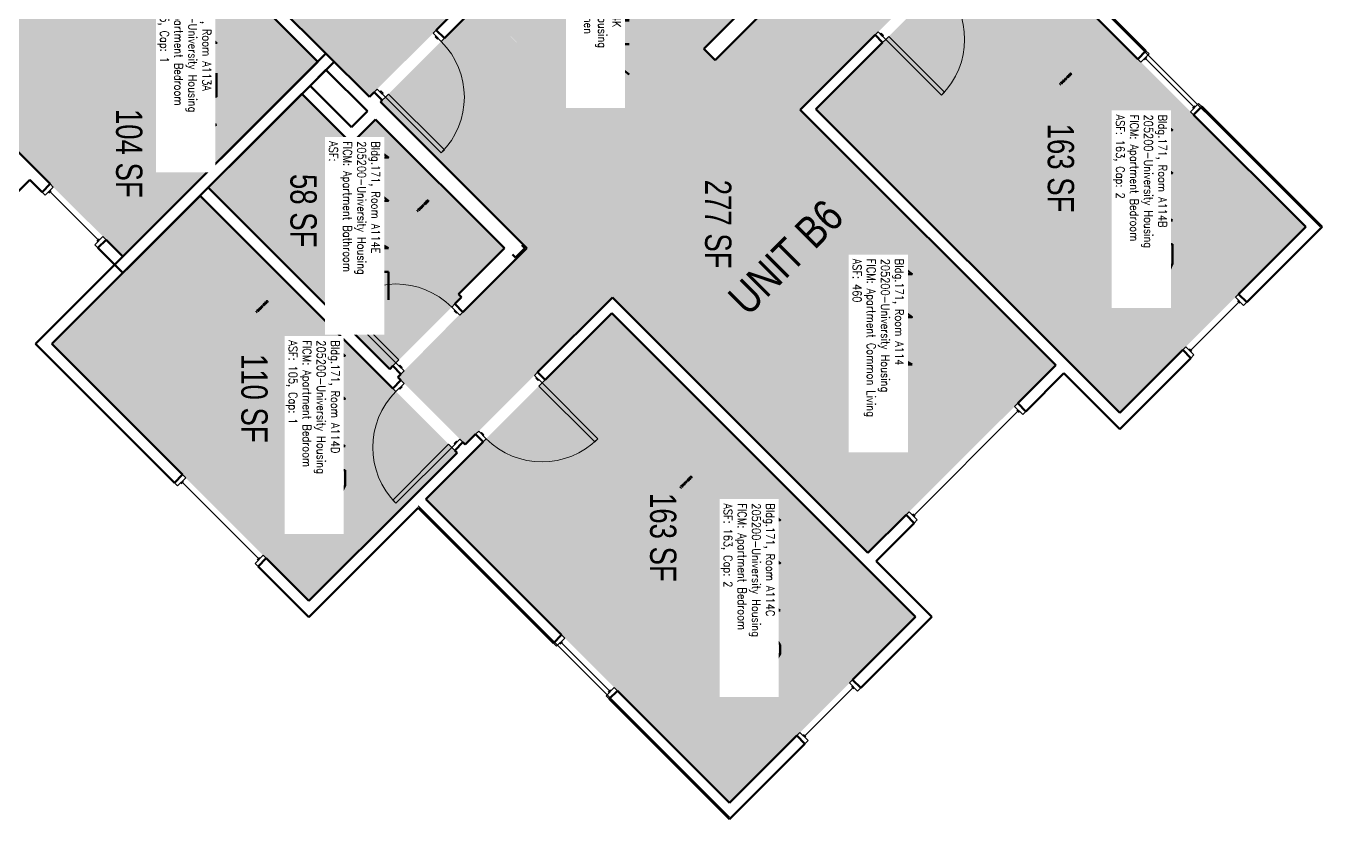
# Model space of a CAD drawing. Header units: inches. Extents: x 88 to 3257, y -489 to 2081.
# Drawn here: x 2665 to 3257, y 981 to 1343 of the extents above; entities that cross this region are included whole.
import ezdxf
from ezdxf.enums import TextEntityAlignment as Align

# ---------------------------------------------------------------- set-up
doc = ezdxf.new("R2010")
doc.units = ezdxf.units.IN
doc.header["$LTSCALE"] = 48
doc.header["$MEASUREMENT"] = 0
for name, color, linetype in [('A-AREA-IDEN', 1, 'Continuous'), ('A-DOOR', 2, 'Continuous'), ('A-GLAZ', 1, 'Continuous'), ('A-IDEN-RNUM', 7, 'Continuous'), ('A-IDEN-SNUM', 4, 'Continuous'), ('A-IDEN-VNUM', 4, 'Continuous'), ('A-WALL', 5, 'Continuous'), ('AREA-TEXT', 3, 'Continuous'), ('Rooms-Category-Color', 7, 'Continuous'), ('Rooms-College-Color', 7, 'Continuous'), ('Rooms-Department-Color', 7, 'Continuous'), ('Rooms-Division-Color', 7, 'Continuous'), ('Rooms-Information', 7, 'Continuous')]:
    doc.layers.add(name, color=color, linetype=linetype)
doc.styles.add('AREA', font='arial.ttf', dxfattribs={"width": 0.75, "height": 12})
doc.styles.add('ROOMSNUMBER', font='txt.shx', dxfattribs={"height": 0.03})
doc.styles.add('ROOMVNUMBER', font='simplex.shx', dxfattribs={"width": 0.85})
doc.styles.get("Standard").update_dxf_attribs({"font": 'ARIALN.TTF'})

msp = doc.modelspace()

# ---------------------------------------------------------------- hatches: boundary and pattern name
at = {"layer": 'Rooms-Category-Color', "true_color": 0xadadad}
msp.add_hatch(color=253, dxfattribs=at).paths.add_polyline_path([(2825.64, 1314.18), (2822.11, 1310.65), (2545.79, 1586.97), (2528.11, 1569.3), (2469.9, 1627.51), (2487.57, 1645.19), (2362.75, 1770.01), (2309.57, 1770.01), (2293.9, 1754.29), (2241.16, 1807.03), (2325.87, 1891.74), (2551.65, 1665.96), (2569.33, 1683.63), (2627.54, 1625.42), (2613.58, 1611.46), (2609.87, 1607.74), (2722.04, 1495.57), (2800.71, 1574.23), (2844.38, 1530.56), (2767.88, 1454.06), (2846.2, 1375.75), (2846.9, 1375.04), (2844.74, 1372.87), (2864.54, 1353.07), (2825.73, 1314.27)])
at = {"layer": 'Rooms-Category-Color', "true_color": 0x728ef3}
for points in [[(2991.04, 1348.94), (2933.5, 1291.4), (2852.09, 1372.8), (2909.63, 1430.34)], [(2714.63, 1410.7), (2798.6, 1326.73), (2709.68, 1237.82), (2625.71, 1321.78)], [(3049.55, 1102.51), (3135.27, 1188.23), (3018.69, 1304.81), (3085.79, 1371.91), (3055.03, 1402.67), (2979.8, 1327.44), (2974.67, 1332.57), (2933.5, 1291.4), (2871.89, 1353), (2827.23, 1308.35), (2893.52, 1242.05), (2835.12, 1182.76), (2865.88, 1152), (2932.96, 1219.09)], [(3110.7, 1389.93), (3249.29, 1251.34), (3164.44, 1166.49), (3025.85, 1305.08)], [(2748.57, 1269.28), (2831.39, 1186.46), (2864.18, 1219.25), (2862.77, 1220.67), (2883.71, 1241.61), (2824.93, 1300.39), (2814, 1289.45), (2791.37, 1312.08)], [(2677.24, 1197.95), (2794.53, 1080.66), (2862.15, 1148.28), (2744.86, 1265.57)], [(2847.84, 1127.08), (2932.7, 1211.93), (3071.29, 1073.34), (2986.44, 988.49)]]:
    msp.add_hatch(color=171, dxfattribs=at).paths.add_polyline_path(points)
at = {"layer": 'Rooms-College-Color', "true_color": 0xadadad}
for points in [[(2825.64, 1314.18), (2822.11, 1310.65), (2545.79, 1586.97), (2528.11, 1569.3), (2469.9, 1627.51), (2487.57, 1645.19), (2362.75, 1770.01), (2309.57, 1770.01), (2293.9, 1754.29), (2241.16, 1807.03), (2325.87, 1891.74), (2551.65, 1665.96), (2569.33, 1683.63), (2627.54, 1625.42), (2613.58, 1611.46), (2609.87, 1607.74), (2722.04, 1495.57), (2800.71, 1574.23), (2844.38, 1530.56), (2767.88, 1454.06), (2846.2, 1375.75), (2846.9, 1375.04), (2844.74, 1372.87), (2864.54, 1353.07), (2825.73, 1314.27)], [(2991.04, 1348.94), (2933.5, 1291.4), (2852.09, 1372.8), (2909.63, 1430.34)], [(2714.63, 1410.7), (2798.6, 1326.73), (2709.68, 1237.82), (2625.71, 1321.78)], [(3049.55, 1102.51), (3135.27, 1188.23), (3018.69, 1304.81), (3085.79, 1371.91), (3055.03, 1402.67), (2979.8, 1327.44), (2974.67, 1332.57), (2933.5, 1291.4), (2871.89, 1353), (2827.23, 1308.35), (2893.52, 1242.05), (2835.12, 1182.76), (2865.88, 1152), (2932.96, 1219.09)], [(3110.7, 1389.93), (3249.29, 1251.34), (3164.44, 1166.49), (3025.85, 1305.08)], [(2748.57, 1269.28), (2831.39, 1186.46), (2864.18, 1219.25), (2862.77, 1220.67), (2883.71, 1241.61), (2824.93, 1300.39), (2814, 1289.45), (2791.37, 1312.08)], [(2677.24, 1197.95), (2794.53, 1080.66), (2862.15, 1148.28), (2744.86, 1265.57)], [(2847.84, 1127.08), (2932.7, 1211.93), (3071.29, 1073.34), (2986.44, 988.49)]]:
    msp.add_hatch(color=253, dxfattribs=at).paths.add_polyline_path(points)
at = {"layer": 'Rooms-Department-Color', "true_color": 0xacacac}
msp.add_hatch(color=253, dxfattribs=at).paths.add_polyline_path([(2825.64, 1314.18), (2822.11, 1310.65), (2545.79, 1586.97), (2528.11, 1569.3), (2469.9, 1627.51), (2487.57, 1645.19), (2362.75, 1770.01), (2309.57, 1770.01), (2293.9, 1754.29), (2241.16, 1807.03), (2325.87, 1891.74), (2551.65, 1665.96), (2569.33, 1683.63), (2627.54, 1625.42), (2613.58, 1611.46), (2609.87, 1607.74), (2722.04, 1495.57), (2800.71, 1574.23), (2844.38, 1530.56), (2767.88, 1454.06), (2846.2, 1375.75), (2846.9, 1375.04), (2844.74, 1372.87), (2864.54, 1353.07), (2825.73, 1314.27)])
at = {"layer": 'Rooms-Department-Color', "true_color": 0x604aed}
for points in [[(2991.04, 1348.94), (2933.5, 1291.4), (2852.09, 1372.8), (2909.63, 1430.34)], [(2714.63, 1410.7), (2798.6, 1326.73), (2709.68, 1237.82), (2625.71, 1321.78)], [(3049.55, 1102.51), (3135.27, 1188.23), (3018.69, 1304.81), (3085.79, 1371.91), (3055.03, 1402.67), (2979.8, 1327.44), (2974.67, 1332.57), (2933.5, 1291.4), (2871.89, 1353), (2827.23, 1308.35), (2893.52, 1242.05), (2835.12, 1182.76), (2865.88, 1152), (2932.96, 1219.09)], [(3110.7, 1389.93), (3249.29, 1251.34), (3164.44, 1166.49), (3025.85, 1305.08)], [(2748.57, 1269.28), (2831.39, 1186.46), (2864.18, 1219.25), (2862.77, 1220.67), (2883.71, 1241.61), (2824.93, 1300.39), (2814, 1289.45), (2791.37, 1312.08)], [(2677.24, 1197.95), (2794.53, 1080.66), (2862.15, 1148.28), (2744.86, 1265.57)], [(2847.84, 1127.08), (2932.7, 1211.93), (3071.29, 1073.34), (2986.44, 988.49)]]:
    msp.add_hatch(color=173, dxfattribs=at).paths.add_polyline_path(points)
at = {"layer": 'Rooms-Division-Color', "true_color": 0xadadad}
msp.add_hatch(color=253, dxfattribs=at).paths.add_polyline_path([(2825.64, 1314.18), (2822.11, 1310.65), (2545.79, 1586.97), (2528.11, 1569.3), (2469.9, 1627.51), (2487.57, 1645.19), (2362.75, 1770.01), (2309.57, 1770.01), (2293.9, 1754.29), (2241.16, 1807.03), (2325.87, 1891.74), (2551.65, 1665.96), (2569.33, 1683.63), (2627.54, 1625.42), (2613.58, 1611.46), (2609.87, 1607.74), (2722.04, 1495.57), (2800.71, 1574.23), (2844.38, 1530.56), (2767.88, 1454.06), (2846.2, 1375.75), (2846.9, 1375.04), (2844.74, 1372.87), (2864.54, 1353.07), (2825.73, 1314.27)])
at = {"layer": 'Rooms-Division-Color', "true_color": 0x604aed}
for points in [[(2991.04, 1348.94), (2933.5, 1291.4), (2852.09, 1372.8), (2909.63, 1430.34)], [(2714.63, 1410.7), (2798.6, 1326.73), (2709.68, 1237.82), (2625.71, 1321.78)], [(3049.55, 1102.51), (3135.27, 1188.23), (3018.69, 1304.81), (3085.79, 1371.91), (3055.03, 1402.67), (2979.8, 1327.44), (2974.67, 1332.57), (2933.5, 1291.4), (2871.89, 1353), (2827.23, 1308.35), (2893.52, 1242.05), (2835.12, 1182.76), (2865.88, 1152), (2932.96, 1219.09)], [(3110.7, 1389.93), (3249.29, 1251.34), (3164.44, 1166.49), (3025.85, 1305.08)], [(2748.57, 1269.28), (2831.39, 1186.46), (2864.18, 1219.25), (2862.77, 1220.67), (2883.71, 1241.61), (2824.93, 1300.39), (2814, 1289.45), (2791.37, 1312.08)], [(2677.24, 1197.95), (2794.53, 1080.66), (2862.15, 1148.28), (2744.86, 1265.57)], [(2847.84, 1127.08), (2932.7, 1211.93), (3071.29, 1073.34), (2986.44, 988.49)]]:
    msp.add_hatch(color=173, dxfattribs=at).paths.add_polyline_path(points)

# ---------------------------------------------------------------- linework, layer by layer
at = {"layer": 'A-DOOR', "linetype": 'Continuous', "lineweight": 18}
for points in [[(2851.19, 1339.73), (2852.6, 1341.14), (2856.32, 1337.43), (2854.9, 1336.02)], [(2851.19, 1339.73), (2852.6, 1341.14), (2856.32, 1337.43), (2854.9, 1336.02)], [(2852.43, 1338.49), (2852.07, 1338.14), (2853.13, 1337.08), (2853.49, 1337.43)], [(2852.43, 1338.49), (2852.07, 1338.14), (2853.13, 1337.08), (2853.49, 1337.43)], [(3054.22, 1340.34), (3052.8, 1338.93), (3056.25, 1335.48), (3057.66, 1336.9)], [(3054.22, 1340.34), (3052.8, 1338.93), (3056.25, 1335.48), (3057.66, 1336.9)], [(3055.19, 1339.37), (3055.54, 1339.72), (3056.6, 1338.66), (3056.25, 1338.31)], [(3055.19, 1339.37), (3055.54, 1339.72), (3056.6, 1338.66), (3056.25, 1338.31)], [(3057.66, 1336.9), (3059.08, 1338.31), (3084.53, 1312.85), (3083.12, 1311.44)], [(3057.66, 1336.9), (3059.08, 1338.31), (3084.53, 1312.85), (3083.12, 1311.44)], [(2825.73, 1314.27), (2824.32, 1312.86), (2828.03, 1309.15), (2829.45, 1310.56)], [(2825.73, 1314.27), (2824.32, 1312.86), (2828.03, 1309.15), (2829.45, 1310.56)], [(2826.97, 1313.03), (2827.33, 1313.39), (2828.39, 1312.33), (2828.03, 1311.97)], [(2826.97, 1313.03), (2827.33, 1313.39), (2828.39, 1312.33), (2828.03, 1311.97)], [(2829.45, 1310.56), (2830.86, 1311.97), (2856.32, 1286.52), (2854.9, 1285.1)], [(2829.45, 1310.56), (2830.86, 1311.97), (2856.32, 1286.52), (2854.9, 1285.1)], [(2834.22, 1189.29), (2835.63, 1190.71), (2810.18, 1216.16), (2808.76, 1214.75)], [(2834.22, 1189.29), (2835.63, 1190.71), (2810.18, 1216.16), (2808.76, 1214.75)], [(2863.39, 1211.03), (2864.8, 1212.45), (2861.09, 1216.16), (2859.68, 1214.75)], [(2863.39, 1211.03), (2864.8, 1212.45), (2861.09, 1216.16), (2859.68, 1214.75)], [(2862.15, 1212.27), (2861.8, 1211.92), (2860.74, 1212.98), (2861.09, 1213.33)], [(2862.15, 1212.27), (2861.8, 1211.92), (2860.74, 1212.98), (2861.09, 1213.33)], [(2837.93, 1185.58), (2836.52, 1184.16), (2832.81, 1187.88), (2834.22, 1189.29)], [(2837.93, 1185.58), (2836.52, 1184.16), (2832.81, 1187.88), (2834.22, 1189.29)], [(2836.69, 1186.82), (2837.05, 1187.17), (2835.99, 1188.23), (2835.63, 1187.88)], [(2836.69, 1186.82), (2837.05, 1187.17), (2835.99, 1188.23), (2835.63, 1187.88)], [(2897.43, 1183.56), (2898.85, 1184.98), (2902.29, 1181.53), (2900.88, 1180.11)], [(2897.43, 1183.56), (2898.85, 1184.98), (2902.29, 1181.53), (2900.88, 1180.11)], [(2898.41, 1182.59), (2898.05, 1182.24), (2899.11, 1181.18), (2899.47, 1181.53)], [(2898.41, 1182.59), (2898.05, 1182.24), (2899.11, 1181.18), (2899.47, 1181.53)], [(2837.95, 1179.9), (2836.54, 1181.32), (2832.83, 1177.6), (2834.24, 1176.19)], [(2837.95, 1179.9), (2836.54, 1181.32), (2832.83, 1177.6), (2834.24, 1176.19)], [(2836.71, 1178.66), (2837.07, 1178.31), (2836.01, 1177.25), (2835.65, 1177.6)], [(2836.71, 1178.66), (2837.07, 1178.31), (2836.01, 1177.25), (2835.65, 1177.6)], [(2900.88, 1180.11), (2899.47, 1178.7), (2924.92, 1153.24), (2926.34, 1154.66)], [(2900.88, 1180.11), (2899.47, 1178.7), (2924.92, 1153.24), (2926.34, 1154.66)], [(2863.41, 1154.45), (2864.82, 1153.03), (2861.11, 1149.32), (2859.7, 1150.73)], [(2863.41, 1154.45), (2864.82, 1153.03), (2861.11, 1149.32), (2859.7, 1150.73)], [(2862.17, 1153.21), (2861.82, 1153.56), (2860.76, 1152.5), (2861.11, 1152.15)], [(2862.17, 1153.21), (2861.82, 1153.56), (2860.76, 1152.5), (2861.11, 1152.15)], [(2871.98, 1158.11), (2870.56, 1156.69), (2874.01, 1153.24), (2875.42, 1154.66)], [(2871.98, 1158.11), (2870.56, 1156.69), (2874.01, 1153.24), (2875.42, 1154.66)], [(2872.95, 1157.13), (2873.3, 1157.49), (2874.36, 1156.43), (2874.01, 1156.07)], [(2872.95, 1157.13), (2873.3, 1157.49), (2874.36, 1156.43), (2874.01, 1156.07)], [(2859.7, 1150.73), (2858.28, 1152.15), (2832.83, 1126.69), (2834.24, 1125.28)], [(2859.7, 1150.73), (2858.28, 1152.15), (2832.83, 1126.69), (2834.24, 1125.28)]]:
    msp.add_lwpolyline(points, close=True, dxfattribs=at)
at = {"layer": 'A-DOOR', "linetype": 'Continuous', "lineweight": 18, "extrusion": (0, 0, -1)}
for centre in [(-3057.66, 1336.9), (-3057.66, 1336.9), (-2829.45, 1310.56), (-2829.45, 1310.56)]:
    msp.add_arc(centre, 36, 135, 225, dxfattribs=at)
at = {"layer": 'A-DOOR', "linetype": 'Continuous', "lineweight": 18}
for centre, start, end in [((2834.22, 1189.29), 45, 135), ((2834.22, 1189.29), 45, 135), ((2859.7, 1150.73), 135, 225), ((2859.7, 1150.73), 135, 225), ((2900.88, 1180.11), 225, 315), ((2900.88, 1180.11), 225, 315)]:
    msp.add_arc(centre, 36, start, end, dxfattribs=at)
at = {"layer": 'A-GLAZ', "linetype": 'Continuous', "lineweight": 25}
for p, q in [((3176.81, 1328.59), (3175.75, 1327.53)), ((3176.81, 1328.59), (3175.75, 1327.53)), ((3176.28, 1328.06), (3198.2, 1306.14)), ((3176.28, 1328.06), (3198.2, 1306.14)), ((3198.73, 1306.67), (3197.67, 1305.61)), ((3198.73, 1306.67), (3197.67, 1305.61)), ((2676.97, 1267.87), (2675.91, 1266.81)), ((2676.97, 1267.87), (2675.91, 1266.81)), ((2676.44, 1267.34), (2698.36, 1245.42)), ((2676.44, 1267.34), (2698.36, 1245.42)), ((2698.89, 1245.95), (2697.83, 1244.89)), ((2698.89, 1245.95), (2697.83, 1244.89)), ((3196.79, 1195.12), (3218.71, 1217.04)), ((3196.79, 1195.12), (3218.71, 1217.04)), ((3218.18, 1217.58), (3219.24, 1216.51)), ((3218.18, 1217.58), (3219.24, 1216.51)), ((3196.26, 1195.65), (3197.32, 1194.59)), ((3196.26, 1195.65), (3197.32, 1194.59)), ((3070.57, 1119.82), (3117.95, 1167.19)), ((3070.57, 1119.82), (3117.95, 1167.19)), ((3117.42, 1167.72), (3118.48, 1166.66)), ((3117.42, 1167.72), (3118.48, 1166.66)), ((2736.31, 1134.11), (2737.37, 1135.17)), ((2736.31, 1134.11), (2737.37, 1135.17)), ((2736.84, 1134.64), (2771.49, 1099.99)), ((2736.84, 1134.64), (2771.49, 1099.99)), ((3070.04, 1120.35), (3071.1, 1119.29)), ((3070.04, 1120.35), (3071.1, 1119.29)), ((2770.96, 1099.46), (2772.02, 1100.52)), ((2770.96, 1099.46), (2772.02, 1100.52)), ((2909.19, 1060.96), (2910.25, 1062.02)), ((2909.19, 1060.96), (2910.25, 1062.02)), ((2909.72, 1061.49), (2931.64, 1039.57)), ((2909.72, 1061.49), (2931.64, 1039.57)), ((3042.65, 1040.99), (3020.73, 1019.07)), ((3042.65, 1040.99), (3020.73, 1019.07)), ((3042.12, 1041.52), (3043.18, 1040.46)), ((3042.12, 1041.52), (3043.18, 1040.46)), ((2931.11, 1039.04), (2932.17, 1040.1)), ((2931.11, 1039.04), (2932.17, 1040.1)), ((3020.2, 1019.6), (3021.26, 1018.54)), ((3020.2, 1019.6), (3021.26, 1018.54))]:
    msp.add_line(p, q, dxfattribs=at)
for points in [[(3174.07, 1326.56), (3172.66, 1327.97), (3176.37, 1331.68), (3177.79, 1330.27)], [(3174.07, 1326.56), (3172.66, 1327.97), (3176.37, 1331.68), (3177.79, 1330.27)], [(3196.7, 1303.93), (3198.11, 1302.52), (3201.83, 1306.23), (3200.41, 1307.64)], [(3196.7, 1303.93), (3198.11, 1302.52), (3201.83, 1306.23), (3200.41, 1307.64)], [(2674.23, 1265.84), (2672.82, 1267.25), (2676.53, 1270.97), (2677.94, 1269.55)], [(2674.23, 1265.84), (2672.82, 1267.25), (2676.53, 1270.97), (2677.94, 1269.55)], [(2696.86, 1243.21), (2698.27, 1241.8), (2701.99, 1245.51), (2700.57, 1246.92)], [(2696.86, 1243.21), (2698.27, 1241.8), (2701.99, 1245.51), (2700.57, 1246.92)], [(3220.92, 1215.54), (3222.33, 1216.96), (3218.62, 1220.67), (3217.21, 1219.25)], [(3220.92, 1215.54), (3222.33, 1216.96), (3218.62, 1220.67), (3217.21, 1219.25)], [(3198.29, 1192.91), (3196.88, 1191.5), (3193.16, 1195.21), (3194.58, 1196.63)], [(3198.29, 1192.91), (3196.88, 1191.5), (3193.16, 1195.21), (3194.58, 1196.63)], [(3120.16, 1165.69), (3121.57, 1167.11), (3117.86, 1170.82), (3116.44, 1169.4)], [(3120.16, 1165.69), (3121.57, 1167.11), (3117.86, 1170.82), (3116.44, 1169.4)], [(2738.34, 1136.85), (2736.93, 1138.27), (2733.22, 1134.55), (2734.63, 1133.14)], [(2738.34, 1136.85), (2736.93, 1138.27), (2733.22, 1134.55), (2734.63, 1133.14)], [(3072.07, 1117.61), (3070.66, 1116.19), (3066.95, 1119.91), (3068.36, 1121.32)], [(3072.07, 1117.61), (3070.66, 1116.19), (3066.95, 1119.91), (3068.36, 1121.32)], [(2773.7, 1101.5), (2775.11, 1100.08), (2771.4, 1096.37), (2769.99, 1097.78)], [(2773.7, 1101.5), (2775.11, 1100.08), (2771.4, 1096.37), (2769.99, 1097.78)], [(2911.22, 1063.7), (2909.8, 1065.12), (2906.09, 1061.41), (2907.51, 1059.99)], [(2911.22, 1063.7), (2909.8, 1065.12), (2906.09, 1061.41), (2907.51, 1059.99)], [(2933.85, 1041.08), (2935.26, 1039.66), (2931.55, 1035.95), (2930.13, 1037.36)], [(2933.85, 1041.08), (2935.26, 1039.66), (2931.55, 1035.95), (2930.13, 1037.36)], [(3044.86, 1039.49), (3046.28, 1040.9), (3042.56, 1044.61), (3041.15, 1043.2)], [(3044.86, 1039.49), (3046.28, 1040.9), (3042.56, 1044.61), (3041.15, 1043.2)], [(3022.23, 1016.86), (3020.82, 1015.44), (3017.11, 1019.16), (3018.52, 1020.57)], [(3022.23, 1016.86), (3020.82, 1015.44), (3017.11, 1019.16), (3018.52, 1020.57)]]:
    msp.add_lwpolyline(points, close=True, dxfattribs=at)
at = {"layer": 'A-WALL', "linetype": 'Continuous', "lineweight": 50}
for p, q in [((2806.02, 1326.73), (2715.07, 1417.69)), ((2806.02, 1326.73), (2715.07, 1417.69)), ((2714.63, 1410.7), (2798.6, 1326.73)), ((2714.63, 1410.7), (2798.6, 1326.73)), ((3110.7, 1389.93), (3172.66, 1327.97)), ((3110.7, 1389.93), (3172.66, 1327.97)), ((3176.37, 1331.68), (3114.68, 1393.38)), ((3176.37, 1331.68), (3114.68, 1393.38)), ((2864.54, 1353.07), (2852.6, 1341.14)), ((2864.54, 1353.07), (2852.6, 1341.14)), ((2856.32, 1337.43), (2871.96, 1353.07)), ((2856.32, 1337.43), (2871.96, 1353.07)), ((2991.11, 1349.01), (2974.67, 1332.57)), ((2991.11, 1349.01), (2974.67, 1332.57)), ((2979.8, 1327.44), (2999.42, 1347.06)), ((2979.8, 1327.44), (2999.42, 1347.06)), ((2852.6, 1341.14), (2856.32, 1337.43)), ((2852.6, 1341.14), (2856.32, 1337.43)), ((3052.8, 1338.93), (3018.69, 1304.81)), ((3052.8, 1338.93), (3018.69, 1304.81)), ((3056.25, 1335.48), (3052.8, 1338.93)), ((3056.25, 1335.48), (3052.8, 1338.93)), ((2802.31, 1330.45), (2669.82, 1197.95)), ((2802.31, 1330.45), (2669.82, 1197.95)), ((2822.11, 1310.65), (2802.31, 1330.45)), ((2822.11, 1310.65), (2802.31, 1330.45)), ((2974.67, 1332.57), (2979.8, 1327.44)), ((2974.67, 1332.57), (2979.8, 1327.44)), ((3025.85, 1305.08), (3056.25, 1335.48)), ((3025.85, 1305.08), (3056.25, 1335.48)), ((3172.66, 1327.97), (3176.37, 1331.68)), ((3172.66, 1327.97), (3176.37, 1331.68)), ((2709.68, 1230.39), (2806.02, 1326.73)), ((2798.6, 1326.73), (2709.68, 1237.82)), ((2709.68, 1230.39), (2806.02, 1326.73)), ((2798.6, 1326.73), (2709.68, 1237.82)), ((2670.52, 1276.97), (2625.71, 1321.78)), ((2670.52, 1276.97), (2625.71, 1321.78)), ((2795.08, 1315.79), (2802.31, 1323.02)), ((2795.08, 1315.79), (2802.31, 1323.02)), ((2802.31, 1323.02), (2821.23, 1304.11)), ((2802.31, 1323.02), (2821.23, 1304.11)), ((2814, 1296.88), (2795.08, 1315.79)), ((2814, 1296.88), (2795.08, 1315.79)), ((2824.32, 1312.86), (2822.11, 1310.65)), ((2824.32, 1312.86), (2822.11, 1310.65)), ((2828.03, 1309.15), (2824.32, 1312.86)), ((2828.03, 1309.15), (2824.32, 1312.86)), ((2748.57, 1269.28), (2791.37, 1312.08)), ((2748.57, 1269.28), (2791.37, 1312.08)), ((2791.37, 1312.08), (2814, 1289.45)), ((2791.37, 1312.08), (2814, 1289.45)), ((2827.23, 1308.35), (2828.03, 1309.15)), ((2827.23, 1308.35), (2828.03, 1309.15)), ((2893.97, 1241.61), (2827.23, 1308.35)), ((2893.97, 1241.61), (2827.23, 1308.35)), ((2821.23, 1304.11), (2814, 1296.88)), ((2821.23, 1304.11), (2814, 1296.88)), ((3018.69, 1304.81), (3135.27, 1188.23)), ((3018.69, 1304.81), (3135.27, 1188.23)), ((3164.44, 1166.49), (3025.85, 1305.08)), ((3164.44, 1166.49), (3025.85, 1305.08)), ((3201.83, 1306.23), (3198.11, 1302.52)), ((3201.83, 1306.23), (3198.11, 1302.52)), ((3198.11, 1302.52), (3249.29, 1251.34)), ((3198.11, 1302.52), (3249.29, 1251.34)), ((3256.72, 1251.34), (3201.83, 1306.23)), ((3256.72, 1251.34), (3201.83, 1306.23)), ((2814, 1289.45), (2824.93, 1300.39)), ((2814, 1289.45), (2824.93, 1300.39)), ((2824.93, 1300.39), (2883.71, 1241.61)), ((2824.93, 1300.39), (2883.71, 1241.61)), ((2566.84, 1172.41), (2667.25, 1272.82)), ((2566.84, 1172.41), (2667.25, 1272.82)), ((2667.25, 1272.82), (2672.82, 1267.25)), ((2667.25, 1272.82), (2672.82, 1267.25)), ((2676.53, 1270.97), (2670.52, 1276.97)), ((2676.53, 1270.97), (2670.52, 1276.97)), ((2672.82, 1267.25), (2676.53, 1270.97)), ((2672.82, 1267.25), (2676.53, 1270.97)), ((2677.24, 1197.95), (2744.86, 1265.57)), ((2677.24, 1197.95), (2744.86, 1265.57)), ((2744.86, 1265.57), (2832.83, 1177.6)), ((2744.86, 1265.57), (2832.83, 1177.6)), ((2831.39, 1186.46), (2748.57, 1269.28)), ((2831.39, 1186.46), (2748.57, 1269.28)), ((3249.29, 1251.34), (3218.62, 1220.67)), ((3249.29, 1251.34), (3218.62, 1220.67)), ((3222.33, 1216.96), (3256.72, 1251.34)), ((3222.33, 1216.96), (3256.72, 1251.34)), ((2701.99, 1245.51), (2698.27, 1241.8)), ((2701.99, 1245.51), (2698.27, 1241.8)), ((2698.27, 1241.8), (2709.68, 1230.39)), ((2698.27, 1241.8), (2709.68, 1230.39)), ((2709.68, 1237.82), (2701.99, 1245.51)), ((2709.68, 1237.82), (2701.99, 1245.51)), ((2891.67, 1243.03), (2893.08, 1241.61)), ((2891.67, 1243.03), (2893.08, 1241.61)), ((2883.71, 1241.61), (2862.77, 1220.67)), ((2883.71, 1241.61), (2862.77, 1220.67)), ((2869.57, 1217.22), (2893.97, 1241.61)), ((2869.57, 1217.22), (2893.97, 1241.61)), ((2888.84, 1237.37), (2887.43, 1238.79)), ((2888.84, 1237.37), (2887.43, 1238.79)), ((2893.08, 1241.61), (2888.84, 1237.37)), ((2893.08, 1241.61), (2888.84, 1237.37)), ((2864.18, 1219.25), (2861.09, 1216.16)), ((2864.18, 1219.25), (2861.09, 1216.16)), ((2862.77, 1220.67), (2864.18, 1219.25)), ((2862.77, 1220.67), (2864.18, 1219.25)), ((2932.96, 1219.09), (2898.85, 1184.98)), ((2932.96, 1219.09), (2898.85, 1184.98)), ((3049.55, 1102.51), (2932.96, 1219.09)), ((3049.55, 1102.51), (2932.96, 1219.09)), ((3218.62, 1220.67), (3222.33, 1216.96)), ((3218.62, 1220.67), (3222.33, 1216.96)), ((2861.09, 1216.16), (2864.8, 1212.45)), ((2861.09, 1216.16), (2864.8, 1212.45)), ((2864.8, 1212.45), (2869.57, 1217.22)), ((2864.8, 1212.45), (2869.57, 1217.22)), ((2902.29, 1181.53), (2932.7, 1211.93)), ((2902.29, 1181.53), (2932.7, 1211.93)), ((2932.7, 1211.93), (3071.29, 1073.34)), ((2932.7, 1211.93), (3071.29, 1073.34)), ((2669.82, 1197.95), (2733.22, 1134.55)), ((2669.82, 1197.95), (2733.22, 1134.55)), ((2736.93, 1138.27), (2677.24, 1197.95)), ((2736.93, 1138.27), (2677.24, 1197.95)), ((3193.16, 1195.21), (3164.44, 1166.49)), ((3193.16, 1195.21), (3164.44, 1166.49)), ((3196.88, 1191.5), (3193.16, 1195.21)), ((3196.88, 1191.5), (3193.16, 1195.21)), ((3164.44, 1159.06), (3196.88, 1191.5)), ((3164.44, 1159.06), (3196.88, 1191.5)), ((2832.81, 1187.88), (2831.39, 1186.46)), ((2832.81, 1187.88), (2831.39, 1186.46)), ((2836.52, 1184.16), (2832.81, 1187.88)), ((2836.52, 1184.16), (2832.81, 1187.88)), ((2835.1, 1182.75), (2836.52, 1184.16)), ((2835.1, 1182.75), (2836.52, 1184.16)), ((2836.54, 1181.32), (2835.1, 1182.75)), ((2836.54, 1181.32), (2835.1, 1182.75)), ((2898.85, 1184.98), (2902.29, 1181.53)), ((2898.85, 1184.98), (2902.29, 1181.53)), ((3135.27, 1188.23), (3117.86, 1170.82)), ((3135.27, 1188.23), (3117.86, 1170.82)), ((3121.57, 1167.11), (3138.98, 1184.52)), ((3121.57, 1167.11), (3138.98, 1184.52)), ((3138.98, 1184.52), (3164.44, 1159.06)), ((3138.98, 1184.52), (3164.44, 1159.06)), ((2832.83, 1177.6), (2836.54, 1181.32)), ((2832.83, 1177.6), (2836.54, 1181.32)), ((3117.86, 1170.82), (3121.57, 1167.11)), ((3117.86, 1170.82), (3121.57, 1167.11)), ((2847.84, 1127.08), (2874.01, 1153.24)), ((2847.84, 1127.08), (2874.01, 1153.24)), ((2864.82, 1153.03), (2861.11, 1149.32)), ((2864.82, 1153.03), (2861.11, 1149.32)), ((2865.86, 1151.99), (2864.82, 1153.03)), ((2865.86, 1151.99), (2864.82, 1153.03)), ((2870.56, 1156.69), (2865.86, 1151.99)), ((2870.56, 1156.69), (2865.86, 1151.99)), ((2874.01, 1153.24), (2870.56, 1156.69)), ((2874.01, 1153.24), (2870.56, 1156.69)), ((2862.15, 1148.28), (2841.11, 1127.24)), ((2862.15, 1148.28), (2841.11, 1127.24)), ((2861.11, 1149.32), (2862.15, 1148.28)), ((2861.11, 1149.32), (2862.15, 1148.28)), ((2733.22, 1134.55), (2736.93, 1138.27)), ((2733.22, 1134.55), (2736.93, 1138.27)), ((2841.11, 1127.24), (2794.53, 1080.66)), ((2841.11, 1127.24), (2794.53, 1080.66)), ((2909.8, 1065.12), (2847.84, 1127.08)), ((2909.8, 1065.12), (2847.84, 1127.08)), ((2794.53, 1073.24), (2844.4, 1123.1)), ((2794.53, 1073.24), (2844.4, 1123.1)), ((2844.4, 1123.1), (2906.09, 1061.41)), ((2844.4, 1123.1), (2906.09, 1061.41)), ((3066.95, 1119.91), (3049.55, 1102.51)), ((3066.95, 1119.91), (3049.55, 1102.51)), ((3070.66, 1116.19), (3066.95, 1119.91)), ((3070.66, 1116.19), (3066.95, 1119.91)), ((3053.26, 1098.79), (3070.66, 1116.19)), ((3053.26, 1098.79), (3070.66, 1116.19)), ((2775.11, 1100.08), (2771.4, 1096.37)), ((2775.11, 1100.08), (2771.4, 1096.37)), ((2794.53, 1080.66), (2775.11, 1100.08)), ((2794.53, 1080.66), (2775.11, 1100.08)), ((2771.4, 1096.37), (2794.53, 1073.24)), ((2771.4, 1096.37), (2794.53, 1073.24)), ((3078.71, 1073.34), (3053.26, 1098.79)), ((3078.71, 1073.34), (3053.26, 1098.79)), ((3071.29, 1073.34), (3042.56, 1044.61)), ((3071.29, 1073.34), (3042.56, 1044.61)), ((3046.28, 1040.9), (3078.71, 1073.34)), ((3046.28, 1040.9), (3078.71, 1073.34)), ((2906.09, 1061.41), (2909.8, 1065.12)), ((2906.09, 1061.41), (2909.8, 1065.12)), ((3042.56, 1044.61), (3046.28, 1040.9)), ((3042.56, 1044.61), (3046.28, 1040.9)), ((2935.26, 1039.66), (2931.55, 1035.95)), ((2935.26, 1039.66), (2931.55, 1035.95)), ((2931.55, 1035.95), (2986.44, 981.06)), ((2931.55, 1035.95), (2986.44, 981.06)), ((2986.44, 988.49), (2935.26, 1039.66)), ((2986.44, 988.49), (2935.26, 1039.66)), ((3017.11, 1019.16), (2986.44, 988.49)), ((3017.11, 1019.16), (2986.44, 988.49)), ((3020.82, 1015.44), (3017.11, 1019.16)), ((3020.82, 1015.44), (3017.11, 1019.16)), ((2986.44, 981.06), (3020.82, 1015.44)), ((2986.44, 981.06), (3020.82, 1015.44))]:
    msp.add_line(p, q, dxfattribs=at)
at = {"layer": 'A-WALL'}
for p, q in [((3255.83, 1251.34), (3113.79, 1393.38)), ((3255.83, 1251.34), (3113.79, 1393.38)), ((2986.44, 981.94), (2844.4, 1123.98)), ((2986.44, 981.94), (2844.4, 1123.98))]:
    msp.add_line(p, q, dxfattribs=at)

# ---------------------------------------------------------------- texts
at = {"layer": 'A-AREA-IDEN', "linetype": 'ByBlock'}
msp.add_text('UNIT B6', height=14.4, rotation=45, dxfattribs=at).set_placement((3034.35, 1259.91), align=Align.MIDDLE_RIGHT)
at = {"layer": 'A-IDEN-RNUM', "style": 'ROOMSNUMBER', "width": 0.85}
for s, p in [('0114-B0', (3140, 1318.41)), ('0114-E0', (2846.83, 1260.59)), ('0114-00', (3051.87, 1221.64)), ('0114-D0', (2773.41, 1214.52)), ('0114-C0', (2966.85, 1134.41))]:
    msp.add_text(s, height=1, rotation=44.76225, dxfattribs=at).set_placement(p, align=Align.CENTER)
at = {"layer": 'A-IDEN-SNUM', "style": 'ROOMSNUMBER', "width": 0.85}
for s, p in [('1710A114B0', (3140, 1318.41)), ('1710A114E0', (2846.83, 1260.59)), ('1710A11400', (3051.87, 1221.64)), ('1710A114D0', (2773.41, 1214.52)), ('1710A114C0', (2966.85, 1134.41))]:
    msp.add_text(s, height=1, rotation=44.76225, dxfattribs=at).set_placement(p, align=Align.CENTER)
at = {"layer": 'A-IDEN-VNUM', "style": 'ROOMVNUMBER', "width": 0.85}
for s, p in [('114K', (2927.2, 1357.84)), ('113A', (2738.96, 1327.44)), ('114B', (3174.95, 1266.55)), ('114E', (2817.31, 1254.94)), ('114', (3056.19, 1211.12)), ('114D', (2797.56, 1163.5)), ('114C', (2996.02, 1088.55))]:
    msp.add_text(s, height=27, rotation=270, dxfattribs=at).set_placement(p, align=Align.MIDDLE_CENTER)
at = {"layer": 'AREA-TEXT', "style": 'AREA', "width": 0.75}
for s, p in [('104 SF', (2712.56, 1284.92)), ('163 SF', (3137.57, 1278.21)), ('58 SF', (2792.09, 1258.74)), ('277 SF', (2981.25, 1252.59)), ('110 SF', (2769.7, 1173.12)), ('163 SF', (2956.17, 1109.63))]:
    msp.add_text(s, height=12, rotation=270, dxfattribs=at).set_placement(p, align=Align.MIDDLE_CENTER)

# ---------------------------------------------------------------- next in the draw order: texts
at = {"layer": 'Rooms-Information', "char_height": 3.8571, "width": 86.4, "attachment_point": 7, "rotation": 270, "style": 'ROOMVNUMBER', "bg_fill": 3, "box_fill_scale": 1.5, "bg_fill_color": 256, "bg_fill_true_color": 13158600, "bg_fill_transparency": 0}
for s, insert in [('Bldg.171, Room A114K^M^J205200-University Housing^M^JFICM: Apartment Kitchen^M^JASF: ', (2913.7, 1393.91)), ('Bldg.171, Room A113A^M^J205200-University Housing^M^JFICM: Apartment Bedroom^M^JASF: 105, Cap: 1', (2725.46, 1364.6)), ('Bldg.171, Room A114B^M^J205200-University Housing^M^JFICM: Apartment Bedroom^M^JASF: 163, Cap: 2', (3161.45, 1302.61)), ('Bldg.171, Room A114^M^J205200-University Housing^M^JFICM: Apartment Common Living^M^JASF: 460', (3042.69, 1236.8)), ('Bldg.171, Room A114D^M^J205200-University Housing^M^JFICM: Apartment Bedroom^M^JASF: 105, Cap: 1', (2784.06, 1199.56)), ('Bldg.171, Room A114C^M^J205200-University Housing^M^JFICM: Apartment Bedroom^M^JASF: 163, Cap: 2', (2982.52, 1125.16))]:
    msp.add_mtext(s, dxfattribs=dict(at, insert=insert))

# ---------------------------------------------------------------- next in the draw order: texts
at = {"layer": 'Rooms-Information', "insert": (2803.81, 1290.45), "char_height": 3.8571, "width": 86.4, "attachment_point": 7, "rotation": 270, "style": 'ROOMVNUMBER', "bg_fill": 3, "box_fill_scale": 1.5, "bg_fill_color": 256, "bg_fill_true_color": 13158600, "bg_fill_transparency": 0}
msp.add_mtext('Bldg.171, Room A114E^M^J205200-University Housing^M^JFICM: Apartment Bathroom^M^JASF: ', dxfattribs=at)

doc.saveas('drawing.dxf')
